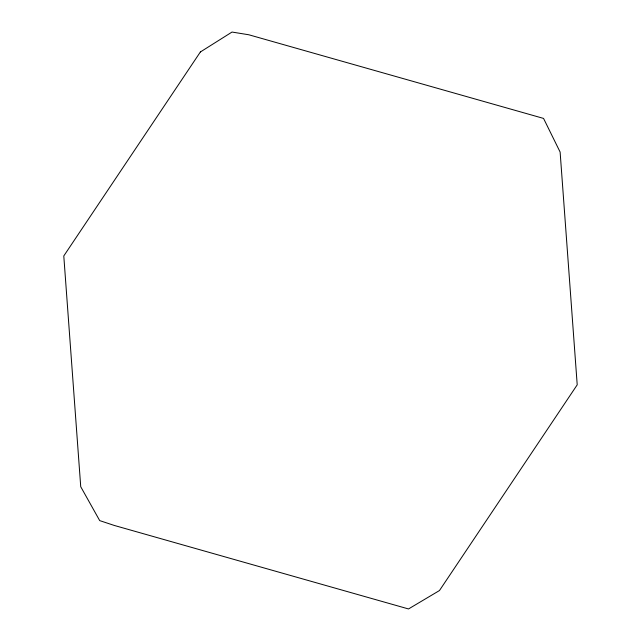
<?xml version="1.0" encoding="UTF-8"?>
<svg xmlns="http://www.w3.org/2000/svg" width="641" height="641" viewBox="0 0 641 641"><rect width="100%" height="100%" fill="white"/><g stroke="black" fill="none" stroke-linecap="round" stroke-linejoin="round"><path stroke-width="0.96" d="M200.369 51.977L63.788 255.951L80.734 486.727L99.708 520.612L114.242 525.436L408.509 608.95L439.462 590.553L577.212 384.832L560.122 152.053L543.552 118.417L248.812 34.774L232.018 32.05L200.369 51.977"/></g></svg>
